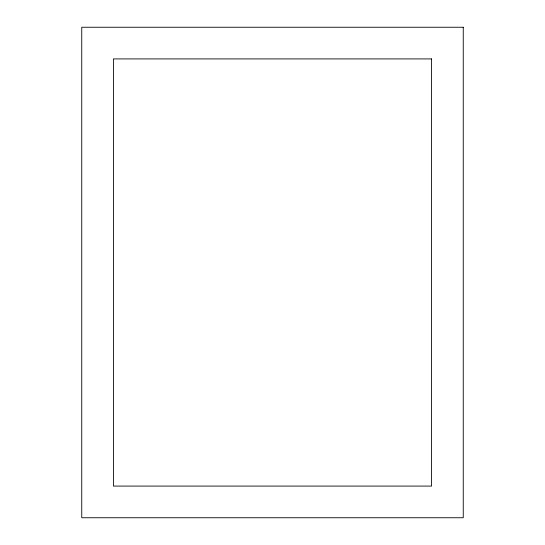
<?xml version="1.0" encoding="UTF-8"?>
<svg xmlns="http://www.w3.org/2000/svg" width="545" height="545" viewBox="0 0 545 545"><rect width="100%" height="100%" fill="white"/><g stroke="black" fill="none" stroke-linecap="round" stroke-linejoin="round"><path stroke-width="0.82" d="M463.25 27.25L81.75 27.25L81.75 517.75L463.25 517.75L463.25 27.25M431.586 58.915L113.414 58.915L113.414 486.086L431.586 486.086L431.586 58.915"/></g></svg>
